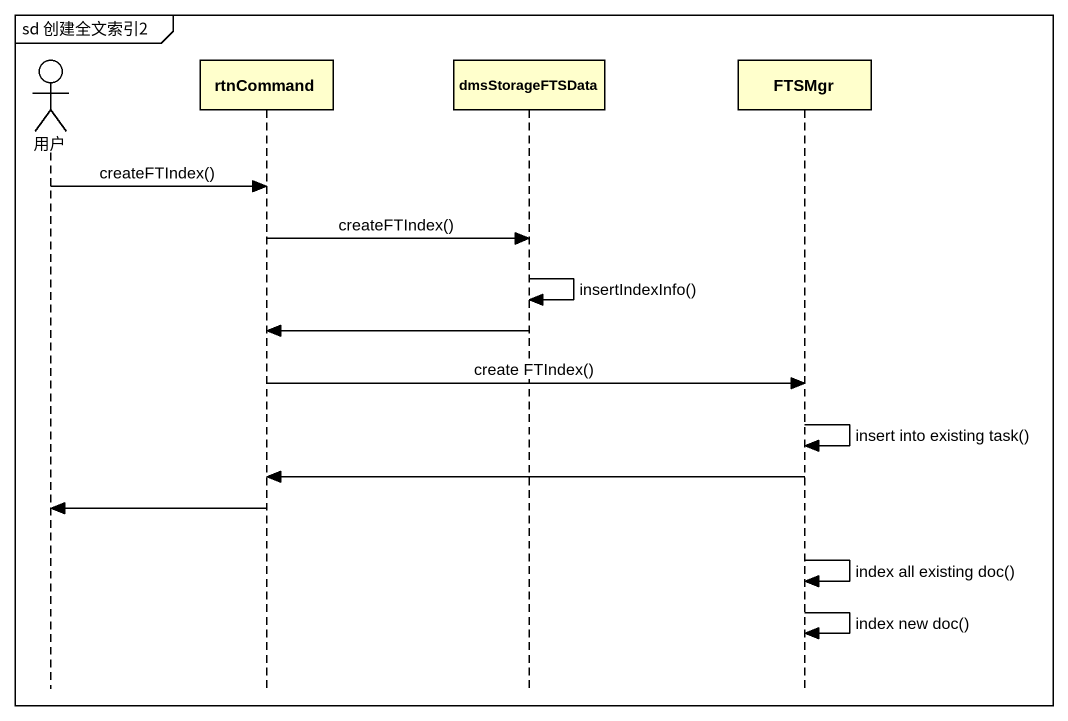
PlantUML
@startuml
mainframe sd 创建全文索引2
hide footbox
actor 用户
participant rtnCommand
participant dmsStorageFTSData
participant FTSMgr

用户 -> rtnCommand : createFTIndex()
rtnCommand -> dmsStorageFTSData : createFTIndex()
dmsStorageFTSData -> dmsStorageFTSData : insertIndexInfo()
dmsStorageFTSData -> rtnCommand
rtnCommand -> FTSMgr : create FTIndex()
FTSMgr -> FTSMgr : insert into existing task()
FTSMgr -> rtnCommand
rtnCommand -> 用户
FTSMgr -> FTSMgr : index all existing doc()
FTSMgr -> FTSMgr : index new doc()
@enduml
